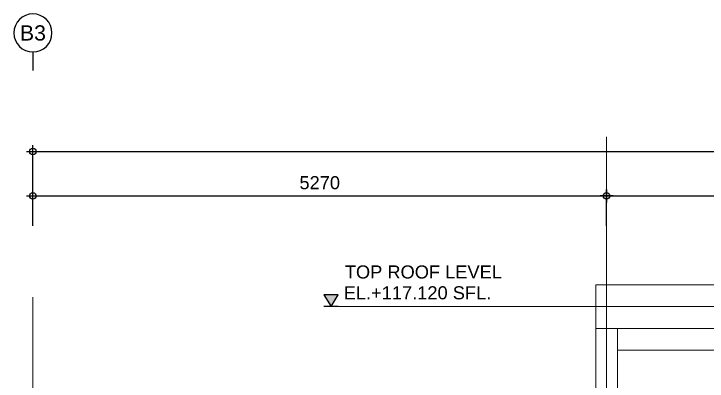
# Model space of a CAD drawing. Header units: millimetres. Extents: x 652937 to 1670132, y 1473552 to 2851037.
# Drawn here: x 663628.21 to 663634.58, y 1524570.02 to 1524573.4 of the extents above; entities that cross this region are included whole.
import ezdxf
from ezdxf.enums import TextEntityAlignment as Align

# ---------------------------------------------------------------- set-up
doc = ezdxf.new("R2010")
doc.units = ezdxf.units.MM
doc.linetypes.add('Grid Line', pattern=[22.225, 12.7, -3.175, 3.175, -3.175])
doc.linetypes.add('XKITLINE00', pattern=[0])
for name, color, linetype, lineweight in [('A-230-M_FLOOR', 7, 'Continuous', 25), ('Part', 7, 'Continuous', 0), ('Z-030-M_GRID', 7, 'Continuous', 9), ('Z-230-A_LEVEL', 7, 'Continuous', 9)]:
    doc.layers.add(name, color=color, linetype=linetype, lineweight=lineweight)
for name, color, linetype in [('CVA044__', 7, 'Continuous'), ('DIM', 7, 'Continuous'), ('Stan-Dim', 7, 'Continuous')]:
    doc.layers.add(name, color=color, linetype=linetype)
doc.styles.add('ANGSANA', font='angsana.shx', dxfattribs={"width": 0.9})
doc.styles.add('Arial', font='arial.ttf')
doc.styles.add('CKST2', font='romans.shx', dxfattribs={"width": 0.8, "height": 4})
doc.dimstyles.new('Dim 40 - Cen', dxfattribs={"dimscale": 0.04, "dimtxt": 3, "dimasz": 1, "dimexe": 0, "dimexo": 1, "dimgap": 1.5, "dimtad": 1, "dimdec": 0, "dimlfac": 1000, "dimzin": 1, "dimdsep": 46, "dimtxsty": 'Arial', "dimblk": 'CEN1', "dimcen": 0.09, "dimclrd": 7, "dimclre": 7, "dimclrt": 7, "dimadec": 0, "dimazin": 0, "dimtfac": 1, "dimtdec": 0, "dimtix": 1, "dimtofl": 0, "dimtmove": 2, "dimatfit": 3, "dimfxl": 1, "dimtfill": 1, "dimtolj": 1, "dimtzin": 0, "dimarcsym": 1})

# ---------------------------------------------------------------- blocks, each defined once
blk = doc.blocks.new('CEN1')
at = {"color": 7}
for p, q in [((1.5, 0), (-1.5, 0)), ((0, 1.5), (0, -1.5))]:
    blk.add_line(p, q, dxfattribs=at)
blk.add_circle((0, 0), 0.75, dxfattribs=at)
blk = doc.blocks.new('*D2351')
at = {"color": 7, "lineweight": -2, "transparency": 16777216}
for p, q in [((663628.3827, 1524571.6566), (663628.3827, 1524572.1324)), ((663628.4227, 1524572.1324), (663642.9827, 1524572.1324)), ((663643.0227, 1524571.6566), (663643.0227, 1524572.1324))]:
    blk.add_line(p, q, dxfattribs=at)
at = {"layer": 'Defpoints', "color": 7, "transparency": 16777216}
for p in [(663643.0227, 1524572.1324), (663628.3827, 1524571.6166), (663643.0227, 1524571.6166)]:
    blk.add_point(p, dxfattribs=at)
at = {"color": 7, "lineweight": -2, "transparency": 16777216, "xscale": 0.04, "yscale": 0.04, "zscale": 0.04, "rotation": 180}
blk.add_blockref('CEN1', (663628.3827, 1524572.1324), dxfattribs=at)
at = {"color": 7, "lineweight": -2, "transparency": 16777216, "xscale": 0.04, "yscale": 0.04, "zscale": 0.04}
blk.add_blockref('CEN1', (663643.0227, 1524572.1324), dxfattribs=at)
at = {"color": 7, "transparency": 16777216, "insert": (663635.7027, 1524572.2536), "char_height": 0.12, "attachment_point": 5, "style": 'Arial', "bg_fill": 3, "box_fill_scale": 1.1, "bg_fill_color": 256, "bg_fill_true_color": 13158600, "bg_fill_transparency": 0}
blk.add_mtext('\\A1;14640', dxfattribs=at)
blk = doc.blocks.new('grid2')
at = {"layer": 'Stan-Dim', "color": 7}
blk.add_line((0, -4.87), (0, 0), dxfattribs=at)
blk.add_circle((0, -9.87), 5, dxfattribs=at)
at = {"layer": 'Stan-Dim', "color": 7, "style": 'CKST2', "width": 0.8}
blk.add_attdef('00', text='', height=4, dxfattribs=at).set_placement((0, -9.87), align=Align.MIDDLE_CENTER)
blk = doc.blocks.new('*D2353')
at = {"color": 7, "lineweight": -2, "transparency": 16777216}
for p, q in [((663628.3827, 1524571.4492), (663628.3827, 1524571.7242)), ((663628.4227, 1524571.7242), (663633.6127, 1524571.7242)), ((663633.6527, 1524571.4492), (663633.6527, 1524571.7242))]:
    blk.add_line(p, q, dxfattribs=at)
at = {"layer": 'Defpoints', "color": 7, "transparency": 16777216}
for p in [(663633.6527, 1524571.7242), (663628.3827, 1524571.4092), (663633.6527, 1524571.4092)]:
    blk.add_point(p, dxfattribs=at)
at = {"color": 7, "lineweight": -2, "transparency": 16777216, "xscale": 0.04, "yscale": 0.04, "zscale": 0.04, "rotation": 180}
blk.add_blockref('CEN1', (663628.3827, 1524571.7242), dxfattribs=at)
at = {"color": 7, "lineweight": -2, "transparency": 16777216, "xscale": 0.04, "yscale": 0.04, "zscale": 0.04}
blk.add_blockref('CEN1', (663633.6527, 1524571.7242), dxfattribs=at)
at = {"color": 7, "transparency": 16777216, "insert": (663631.0177, 1524571.8455), "char_height": 0.12, "attachment_point": 5, "style": 'Arial', "bg_fill": 3, "box_fill_scale": 1.1, "bg_fill_color": 256, "bg_fill_true_color": 13158600, "bg_fill_transparency": 0}
blk.add_mtext('\\A1;5270', dxfattribs=at)
blk = doc.blocks.new('*D2354')
at = {"color": 7, "lineweight": -2, "transparency": 16777216}
for p, q in [((663633.6527, 1524571.452), (663633.6527, 1524571.7242)), ((663633.6927, 1524571.7242), (663638.8127, 1524571.7242)), ((663638.8527, 1524571.5361), (663638.8527, 1524571.7242))]:
    blk.add_line(p, q, dxfattribs=at)
at = {"layer": 'Defpoints', "color": 7, "transparency": 16777216}
for p in [(663638.8527, 1524571.7242), (663638.8527, 1524571.4961), (663633.6527, 1524571.412)]:
    blk.add_point(p, dxfattribs=at)
at = {"color": 7, "lineweight": -2, "transparency": 16777216, "xscale": 0.04, "yscale": 0.04, "zscale": 0.04, "rotation": 180}
blk.add_blockref('CEN1', (663633.6527, 1524571.7242), dxfattribs=at)
at = {"color": 7, "lineweight": -2, "transparency": 16777216, "xscale": 0.04, "yscale": 0.04, "zscale": 0.04}
blk.add_blockref('CEN1', (663638.8527, 1524571.7242), dxfattribs=at)
at = {"color": 7, "transparency": 16777216, "insert": (663636.2527, 1524571.8455), "char_height": 0.12, "attachment_point": 5, "style": 'Arial', "bg_fill": 3, "box_fill_scale": 1.1, "bg_fill_color": 256, "bg_fill_true_color": 13158600, "bg_fill_transparency": 0}
blk.add_mtext('\\A1;5200', dxfattribs=at)
blk = doc.blocks.new('LEV-SEC')
blk.add_hatch(color=7).paths.add_polyline_path([(-1.62, 2.67), (0, 0), (1.62, 2.67)])
at = {"color": 7}
for p, q in [((-1.62, 2.67), (0, 0)), ((1.62, 2.67), (-1.62, 2.67)), ((0, 0), (1.62, 2.67)), ((1.62, 0), (-1.62, 0))]:
    blk.add_line(p, q, dxfattribs=at)
at = {"color": 7, "style": 'ANGSANA'}
blk.add_attdef('ELEVATION', text='', height=2.4, dxfattribs=at).set_placement((2.91, 2.21), align=Align.BOTTOM_LEFT)

msp = doc.modelspace()

# ---------------------------------------------------------------- linework, layer by layer
at = {"layer": 'A-230-M_FLOOR', "color": 7, "lineweight": 9}
for p, q in [((663633.5527, 1524568.4581), (663633.5527, 1524570.5081)), ((663633.7527, 1524568.4581), (663633.7527, 1524570.5081))]:
    msp.add_line(p, q, dxfattribs=at)
at = {"layer": 'Part', "color": 7, "linetype": 'XKITLINE00', "lineweight": 0}
msp.add_line((663633.7527, 1524570.3081), (663638.7527, 1524570.3081), dxfattribs=at)
msp.add_lwpolyline([(663633.5527, 1524570.7081), (663633.5527, 1524570.9081), (663638.9527, 1524570.9081), (663638.9527, 1524570.7081)], dxfattribs=at)
msp.add_lwpolyline([(663633.5527, 1524570.7081), (663638.9527, 1524570.7081), (663638.9527, 1524570.5081), (663633.5527, 1524570.5081)], close=True, dxfattribs=at)
at = {"layer": 'Z-030-M_GRID', "color": 7, "linetype": 'Grid Line'}
for p, q in [((663628.3827, 1524551.7463), (663628.3827, 1524572.8993)), ((663633.6527, 1524568.1222), (663633.6527, 1524572.2672))]:
    msp.add_line(p, q, dxfattribs=at)
at = {"layer": 'Z-230-A_LEVEL', "color": 7, "linetype": 'Grid Line', "ltscale": 0.5}
msp.add_line((663633.5527, 1524570.7081), (663631.1212, 1524570.7081), dxfattribs=at)

# ---------------------------------------------------------------- block references
at = {"color": 7}
ref = msp.add_blockref('grid2', (663628.3827, 1524572.8766), dxfattribs=dict(at, xscale=-0.035, yscale=0.035, zscale=0.035, rotation=180))
ref.add_attrib('00', 'B3', dxfattribs={"layer": 'Stan-Dim', "color": 7, "height": 0.14, "style": 'Arial'}).set_placement((663628.3827, 1524573.222), align=Align.MIDDLE)
at = {"layer": 'DIM', "color": 7}
ref = msp.add_blockref('LEV-SEC', (663631.1212, 1524570.7081), dxfattribs=dict(at, xscale=0.04, yscale=0.04, zscale=0.04))
ref.add_attrib('ELEVATION', 'EL.+117.120 SFL.', dxfattribs={"layer": '0', "color": 7, "height": 0.12, "style": 'Arial'}).set_placement((663631.2377, 1524570.7389), align=Align.BOTTOM_LEFT)

# ---------------------------------------------------------------- texts
at = {"layer": 'CVA044__', "color": 7, "style": 'Arial'}
msp.add_text('TOP ROOF LEVEL', height=0.12, dxfattribs=at).set_placement((663631.2479, 1524570.9663))

# ---------------------------------------------------------------- next in the draw order: dimensions: what is measured, and where the dimension line sits
at = {"color": 7}
dim = msp.add_linear_dim(base=(663643.0227, 1524572.1324), p1=(663628.3827, 1524571.6166), p2=(663643.0227, 1524571.6166), dimstyle='Dim 40 - Cen', override={"dimclrd": 7, "dimclre": 7, "dimclrt": 7}, dxfattribs=at)
dim.commit()
dim.dimension.update_dxf_attribs({"geometry": '*D2351', "text_midpoint": (663635.7027, 1524572.2536)})

# ---------------------------------------------------------------- next in the draw order: dimensions: what is measured, and where the dimension line sits
dim = msp.add_linear_dim(base=(663633.6527, 1524571.7242), p1=(663628.3827, 1524571.4092), p2=(663633.6527, 1524571.4092), dimstyle='Dim 40 - Cen', override={"dimclrd": 7, "dimclre": 7, "dimclrt": 7}, dxfattribs=at)
dim.commit()
dim.dimension.update_dxf_attribs({"geometry": '*D2353', "text_midpoint": (663631.0177, 1524571.8455)})

# ---------------------------------------------------------------- next in the draw order: dimensions: what is measured, and where the dimension line sits
dim = msp.add_linear_dim(base=(663638.8527, 1524571.7242), p1=(663633.6527, 1524571.412), p2=(663638.8527, 1524571.4961), dimstyle='Dim 40 - Cen', override={"dimclrd": 7, "dimclre": 7, "dimclrt": 7}, dxfattribs=at)
dim.commit()
dim.dimension.update_dxf_attribs({"geometry": '*D2354', "text_midpoint": (663636.2527, 1524571.8455)})

doc.saveas('drawing.dxf')
